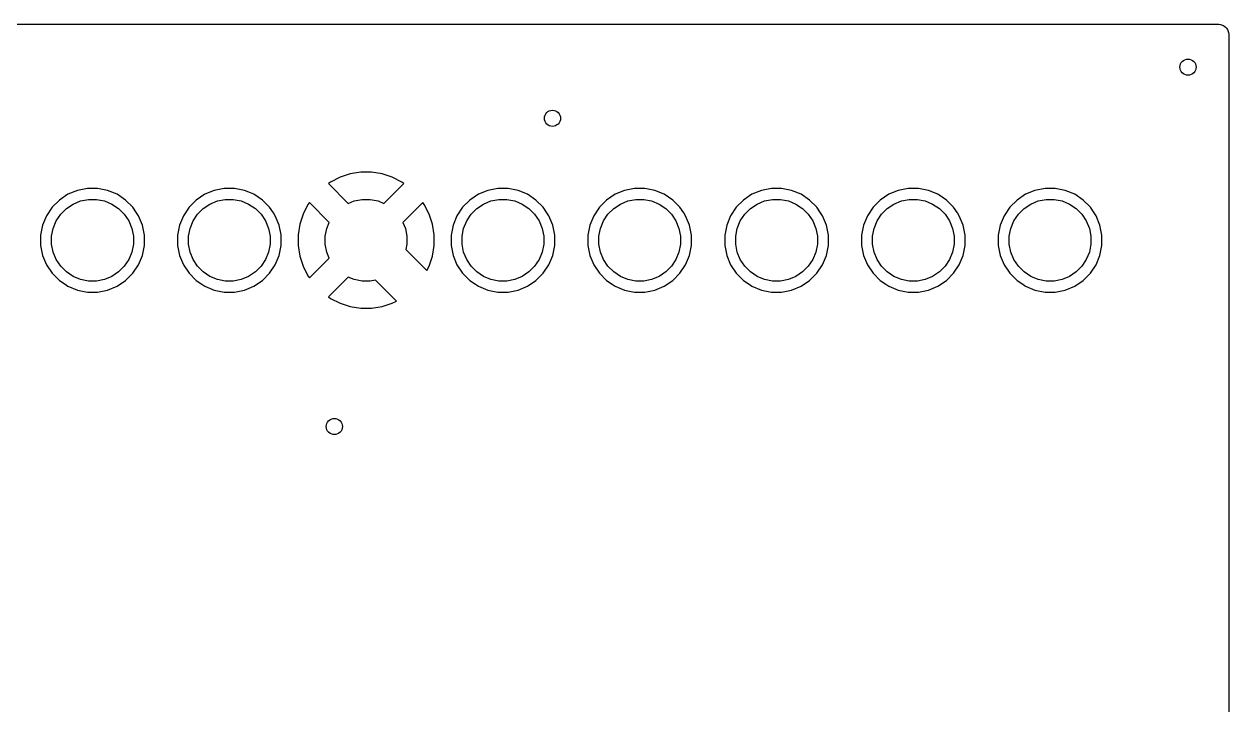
# Model space of a CAD drawing. Header units: inches. Extents: x 2.9 to 6.6, y -4.54 to -2.01.
# Drawn here: x 5.724 to 6.605, y -2.507 to -2.009 of the extents above; entities that cross this region are included whole.
import ezdxf

# ---------------------------------------------------------------- set-up
doc = ezdxf.new("R2010")
doc.units = ezdxf.units.IN
doc.header["$MEASUREMENT"] = 0
doc.layers.add('BLACK', color=7, linetype='CONTINUOUS')

msp = doc.modelspace()

# ---------------------------------------------------------------- linework, layer by layer
at = {"layer": 'BLACK', "linetype": 'CONTINUOUS'}
for p, q in [((2.91834, -2.00888), (6.59426, -2.00888)), ((6.59426, -2.00888), (6.59647, -2.00888)), ((6.59647, -2.00888), (6.59723, -2.00894)), ((6.59723, -2.00894), (6.59851, -2.00914)), ((6.59851, -2.00914), (6.5986, -2.00917)), ((6.5986, -2.00917), (6.59865, -2.00917)), ((6.59865, -2.00917), (6.59997, -2.00961)), ((6.59997, -2.00961), (6.60078, -2.01003)), ((6.60078, -2.01003), (6.60201, -2.01092)), ((6.60201, -2.01092), (6.60266, -2.01157)), ((6.60266, -2.01157), (6.60356, -2.0128)), ((6.60356, -2.0128), (6.60397, -2.01362)), ((6.60397, -2.01362), (6.60444, -2.01507)), ((6.60444, -2.01507), (6.60464, -2.01635)), ((6.60464, -2.01635), (6.6047, -2.01712)), ((6.6047, -2.01712), (6.60445, -4.06107)), ((5.95494, -2.12088), (5.94797, -2.12443)), ((5.96238, -2.11847), (5.95494, -2.12088)), ((5.97011, -2.11724), (5.96238, -2.11847)), ((5.96238, -2.11847), (5.96238, -2.11847)), ((5.97793, -2.11724), (5.97011, -2.11724)), ((5.98565, -2.11847), (5.97793, -2.11724)), ((5.99309, -2.12088), (5.98565, -2.11847)), ((6.00006, -2.12443), (5.99309, -2.12088)), ((5.76296, -2.13049), (5.75607, -2.13335)), ((5.77028, -2.12904), (5.76296, -2.13049)), ((5.76296, -2.13049), (5.76296, -2.13049)), ((5.77775, -2.12904), (5.77028, -2.12904)), ((5.77028, -2.12904), (5.77028, -2.12904)), ((5.78507, -2.13049), (5.77775, -2.12904)), ((5.77775, -2.12904), (5.77775, -2.12904)), ((5.79197, -2.13335), (5.78507, -2.13049)), ((5.78507, -2.13049), (5.78507, -2.13049)), ((5.86296, -2.13049), (5.85607, -2.13335)), ((5.87028, -2.12904), (5.86296, -2.13049)), ((5.86296, -2.13049), (5.86296, -2.13049)), ((5.87775, -2.12904), (5.87028, -2.12904)), ((5.87028, -2.12904), (5.87028, -2.12904)), ((5.88507, -2.13049), (5.87775, -2.12904)), ((5.87775, -2.12904), (5.87775, -2.12904)), ((5.8884, -2.13187), (5.88507, -2.13049)), ((5.88507, -2.13049), (5.88507, -2.13049)), ((5.94797, -2.12443), (5.94651, -2.1255)), ((5.94651, -2.1255), (5.94651, -2.1255)), ((5.94651, -2.1255), (5.96101, -2.14)), ((5.98702, -2.14), (6.00152, -2.1255)), ((6.00152, -2.1255), (6.00006, -2.12443)), ((6.00152, -2.1255), (6.00152, -2.1255)), ((6.06296, -2.13049), (6.05607, -2.13335)), ((6.07028, -2.12904), (6.06296, -2.13049)), ((6.06296, -2.13049), (6.06296, -2.13049)), ((6.07775, -2.12904), (6.07028, -2.12904)), ((6.07028, -2.12904), (6.07028, -2.12904)), ((6.08507, -2.13049), (6.07775, -2.12904)), ((6.07775, -2.12904), (6.07775, -2.12904)), ((6.09197, -2.13335), (6.08507, -2.13049)), ((6.08507, -2.13049), (6.08507, -2.13049)), ((6.16296, -2.13049), (6.15607, -2.13335)), ((6.17028, -2.12904), (6.16296, -2.13049)), ((6.16296, -2.13049), (6.16296, -2.13049)), ((6.17775, -2.12904), (6.17028, -2.12904)), ((6.17028, -2.12904), (6.17028, -2.12904)), ((6.18507, -2.13049), (6.17775, -2.12904)), ((6.17775, -2.12904), (6.17775, -2.12904)), ((6.19197, -2.13335), (6.18507, -2.13049)), ((6.18507, -2.13049), (6.18507, -2.13049)), ((6.26296, -2.13049), (6.25607, -2.13335)), ((6.27028, -2.12904), (6.26296, -2.13049)), ((6.26296, -2.13049), (6.26296, -2.13049)), ((6.27775, -2.12904), (6.27028, -2.12904)), ((6.27028, -2.12904), (6.27028, -2.12904)), ((6.28507, -2.13049), (6.27775, -2.12904)), ((6.27775, -2.12904), (6.27775, -2.12904)), ((6.29197, -2.13335), (6.28507, -2.13049)), ((6.28507, -2.13049), (6.28507, -2.13049)), ((6.36296, -2.13049), (6.35607, -2.13335)), ((6.37028, -2.12904), (6.36296, -2.13049)), ((6.36296, -2.13049), (6.36296, -2.13049)), ((6.37775, -2.12904), (6.37028, -2.12904)), ((6.37028, -2.12904), (6.37028, -2.12904)), ((6.38507, -2.13049), (6.37775, -2.12904)), ((6.37775, -2.12904), (6.37775, -2.12904)), ((6.39197, -2.13335), (6.38507, -2.13049)), ((6.38507, -2.13049), (6.38507, -2.13049)), ((6.46296, -2.13049), (6.45607, -2.13335)), ((6.47028, -2.12904), (6.46296, -2.13049)), ((6.46296, -2.13049), (6.46296, -2.13049)), ((6.47775, -2.12904), (6.47028, -2.12904)), ((6.47028, -2.12904), (6.47028, -2.12904)), ((6.48507, -2.13049), (6.47775, -2.12904)), ((6.47775, -2.12904), (6.47775, -2.12904)), ((6.49197, -2.13335), (6.48507, -2.13049)), ((6.48507, -2.13049), (6.48507, -2.13049)), ((5.74986, -2.1375), (5.74458, -2.14277)), ((5.75607, -2.13335), (5.74986, -2.1375)), ((5.75987, -2.14047), (5.76531, -2.13822)), ((5.76531, -2.13822), (5.77108, -2.13707)), ((5.77108, -2.13707), (5.77696, -2.13707)), ((5.77696, -2.13707), (5.78272, -2.13822)), ((5.78272, -2.13822), (5.78816, -2.14047)), ((5.79817, -2.1375), (5.79197, -2.13335)), ((5.80345, -2.14277), (5.79817, -2.1375)), ((5.84986, -2.1375), (5.84458, -2.14277)), ((5.85607, -2.13335), (5.84986, -2.1375)), ((5.85987, -2.14047), (5.86531, -2.13822)), ((5.86531, -2.13822), (5.87108, -2.13707)), ((5.87108, -2.13707), (5.87696, -2.13707)), ((5.87696, -2.13707), (5.88272, -2.13822)), ((5.88272, -2.13822), (5.88816, -2.14047)), ((5.89197, -2.13335), (5.8884, -2.13187)), ((5.89817, -2.1375), (5.89197, -2.13335)), ((5.90345, -2.14277), (5.89817, -2.1375)), ((5.93259, -2.13942), (5.93152, -2.14089)), ((5.94709, -2.15392), (5.93259, -2.13942)), ((5.93259, -2.13942), (5.93259, -2.13942)), ((5.96101, -2.14), (5.96531, -2.13822)), ((5.96531, -2.13822), (5.97108, -2.13707)), ((5.97108, -2.13707), (5.97696, -2.13707)), ((5.97696, -2.13707), (5.98272, -2.13822)), ((5.98272, -2.13822), (5.98702, -2.14)), ((6.01544, -2.13942), (6.00094, -2.15392)), ((6.01651, -2.14089), (6.01544, -2.13942)), ((6.04986, -2.1375), (6.04458, -2.14277)), ((6.05607, -2.13335), (6.04986, -2.1375)), ((6.05987, -2.14047), (6.06531, -2.13822)), ((6.06531, -2.13822), (6.07108, -2.13707)), ((6.07108, -2.13707), (6.07696, -2.13707)), ((6.07696, -2.13707), (6.08272, -2.13822)), ((6.08272, -2.13822), (6.08816, -2.14047)), ((6.09817, -2.1375), (6.09197, -2.13335)), ((6.10345, -2.14277), (6.09817, -2.1375)), ((6.14986, -2.1375), (6.14458, -2.14277)), ((6.15607, -2.13335), (6.14986, -2.1375)), ((6.15987, -2.14047), (6.16531, -2.13822)), ((6.16531, -2.13822), (6.17108, -2.13707)), ((6.17108, -2.13707), (6.17696, -2.13707)), ((6.17696, -2.13707), (6.18272, -2.13822)), ((6.18272, -2.13822), (6.18816, -2.14047)), ((6.19817, -2.1375), (6.19197, -2.13335)), ((6.20345, -2.14277), (6.19817, -2.1375)), ((6.24986, -2.1375), (6.24458, -2.14277)), ((6.25607, -2.13335), (6.24986, -2.1375)), ((6.25987, -2.14047), (6.26531, -2.13822)), ((6.26531, -2.13822), (6.27108, -2.13707)), ((6.27108, -2.13707), (6.27696, -2.13707)), ((6.27696, -2.13707), (6.28272, -2.13822)), ((6.28272, -2.13822), (6.28816, -2.14047)), ((6.29817, -2.1375), (6.29197, -2.13335)), ((6.30345, -2.14277), (6.29817, -2.1375)), ((6.34986, -2.1375), (6.34458, -2.14277)), ((6.35607, -2.13335), (6.34986, -2.1375)), ((6.35987, -2.14047), (6.36531, -2.13822)), ((6.36531, -2.13822), (6.37108, -2.13707)), ((6.37108, -2.13707), (6.37696, -2.13707)), ((6.37696, -2.13707), (6.38272, -2.13822)), ((6.38272, -2.13822), (6.38816, -2.14047)), ((6.39817, -2.1375), (6.39197, -2.13335)), ((6.40345, -2.14277), (6.39817, -2.1375)), ((6.44986, -2.1375), (6.44458, -2.14277)), ((6.45607, -2.13335), (6.44986, -2.1375)), ((6.45987, -2.14047), (6.46531, -2.13822)), ((6.46531, -2.13822), (6.47108, -2.13707)), ((6.47108, -2.13707), (6.47696, -2.13707)), ((6.47696, -2.13707), (6.48272, -2.13822)), ((6.48272, -2.13822), (6.48816, -2.14047)), ((6.49817, -2.1375), (6.49197, -2.13335)), ((6.50345, -2.14277), (6.49817, -2.1375)), ((5.74458, -2.14277), (5.74043, -2.14898)), ((5.74756, -2.15279), (5.75083, -2.1479)), ((5.75083, -2.1479), (5.75498, -2.14374)), ((5.75498, -2.14374), (5.75987, -2.14047)), ((5.78816, -2.14047), (5.79305, -2.14374)), ((5.79305, -2.14374), (5.79721, -2.1479)), ((5.79721, -2.1479), (5.80047, -2.15279)), ((5.80621, -2.1469), (5.80345, -2.14277)), ((5.8076, -2.14898), (5.80621, -2.1469)), ((5.84458, -2.14277), (5.84043, -2.14898)), ((5.84756, -2.15279), (5.85083, -2.1479)), ((5.85083, -2.1479), (5.85498, -2.14374)), ((5.85498, -2.14374), (5.85987, -2.14047)), ((5.88816, -2.14047), (5.89305, -2.14374)), ((5.89305, -2.14374), (5.89721, -2.1479)), ((5.89721, -2.1479), (5.90047, -2.15279)), ((5.90621, -2.1469), (5.90345, -2.14277)), ((5.9076, -2.14898), (5.90621, -2.1469)), ((5.92797, -2.14786), (5.92555, -2.15529)), ((5.93152, -2.14089), (5.92797, -2.14786)), ((6.02006, -2.14786), (6.01651, -2.14089)), ((6.02248, -2.15529), (6.02006, -2.14786)), ((6.04458, -2.14277), (6.04043, -2.14898)), ((6.04756, -2.15279), (6.05083, -2.1479)), ((6.05083, -2.1479), (6.05498, -2.14374)), ((6.05498, -2.14374), (6.05987, -2.14047)), ((6.08816, -2.14047), (6.09305, -2.14374)), ((6.09305, -2.14374), (6.09721, -2.1479)), ((6.09721, -2.1479), (6.10047, -2.15279)), ((6.10621, -2.1469), (6.10345, -2.14277)), ((6.1076, -2.14898), (6.10621, -2.1469)), ((6.14458, -2.14277), (6.14043, -2.14898)), ((6.14756, -2.15279), (6.15083, -2.1479)), ((6.15083, -2.1479), (6.15498, -2.14374)), ((6.15498, -2.14374), (6.15987, -2.14047)), ((6.18816, -2.14047), (6.19305, -2.14374)), ((6.19305, -2.14374), (6.19721, -2.1479)), ((6.19721, -2.1479), (6.20047, -2.15279)), ((6.20621, -2.1469), (6.20345, -2.14277)), ((6.2076, -2.14898), (6.20621, -2.1469)), ((6.24458, -2.14277), (6.24043, -2.14898)), ((6.24756, -2.15279), (6.25083, -2.1479)), ((6.25083, -2.1479), (6.25498, -2.14374)), ((6.25498, -2.14374), (6.25987, -2.14047)), ((6.28816, -2.14047), (6.29305, -2.14374)), ((6.29305, -2.14374), (6.29721, -2.1479)), ((6.29721, -2.1479), (6.30047, -2.15279)), ((6.30621, -2.1469), (6.30345, -2.14277)), ((6.3076, -2.14898), (6.30621, -2.1469)), ((6.34458, -2.14277), (6.34043, -2.14898)), ((6.34756, -2.15279), (6.35083, -2.1479)), ((6.35083, -2.1479), (6.35498, -2.14374)), ((6.35498, -2.14374), (6.35987, -2.14047)), ((6.38816, -2.14047), (6.39305, -2.14374)), ((6.39305, -2.14374), (6.39721, -2.1479)), ((6.39721, -2.1479), (6.40047, -2.15279)), ((6.40621, -2.1469), (6.40345, -2.14277)), ((6.4076, -2.14898), (6.40621, -2.1469)), ((6.44458, -2.14277), (6.44043, -2.14898)), ((6.44756, -2.15279), (6.45083, -2.1479)), ((6.45083, -2.1479), (6.45498, -2.14374)), ((6.45498, -2.14374), (6.45987, -2.14047)), ((6.48816, -2.14047), (6.49305, -2.14374)), ((6.49305, -2.14374), (6.49721, -2.1479)), ((6.49721, -2.1479), (6.50047, -2.15279)), ((6.50621, -2.1469), (6.50345, -2.14277)), ((6.5076, -2.14898), (6.50621, -2.1469)), ((5.73758, -2.15588), (5.73612, -2.1632)), ((5.74043, -2.14898), (5.73758, -2.15588)), ((5.73758, -2.15588), (5.73758, -2.15588)), ((5.74531, -2.15822), (5.74756, -2.15279)), ((5.80047, -2.15279), (5.80272, -2.15822)), ((5.81045, -2.15588), (5.8076, -2.14898)), ((5.81191, -2.1632), (5.81045, -2.15588)), ((5.81045, -2.15588), (5.81045, -2.15588)), ((5.83758, -2.15588), (5.83612, -2.1632)), ((5.84043, -2.14898), (5.83758, -2.15588)), ((5.83758, -2.15588), (5.83758, -2.15588)), ((5.84531, -2.15822), (5.84756, -2.15279)), ((5.90047, -2.15279), (5.90272, -2.15822)), ((5.91045, -2.15588), (5.9076, -2.14898)), ((5.91187, -2.16302), (5.91045, -2.15588)), ((5.91045, -2.15588), (5.91045, -2.15588)), ((5.92555, -2.15529), (5.92433, -2.16302)), ((5.92555, -2.15529), (5.92555, -2.15529)), ((5.94531, -2.15822), (5.94709, -2.15392)), ((6.00094, -2.15392), (6.00272, -2.15822)), ((6.0237, -2.16302), (6.02248, -2.15529)), ((6.02248, -2.15529), (6.02248, -2.15529)), ((6.03758, -2.15588), (6.03612, -2.1632)), ((6.04043, -2.14898), (6.03758, -2.15588)), ((6.03758, -2.15588), (6.03758, -2.15588)), ((6.04531, -2.15822), (6.04756, -2.15279)), ((6.10047, -2.15279), (6.10272, -2.15822)), ((6.11045, -2.15588), (6.1076, -2.14898)), ((6.11191, -2.1632), (6.11045, -2.15588)), ((6.11045, -2.15588), (6.11045, -2.15588)), ((6.13758, -2.15588), (6.13612, -2.1632)), ((6.14043, -2.14898), (6.13758, -2.15588)), ((6.13758, -2.15588), (6.13758, -2.15588)), ((6.14531, -2.15822), (6.14756, -2.15279)), ((6.20047, -2.15279), (6.20272, -2.15822)), ((6.21045, -2.15588), (6.2076, -2.14898)), ((6.21191, -2.1632), (6.21045, -2.15588)), ((6.21045, -2.15588), (6.21045, -2.15588)), ((6.23758, -2.15588), (6.23612, -2.1632)), ((6.24043, -2.14898), (6.23758, -2.15588)), ((6.23758, -2.15588), (6.23758, -2.15588)), ((6.24531, -2.15822), (6.24756, -2.15279)), ((6.30047, -2.15279), (6.30272, -2.15822)), ((6.31045, -2.15588), (6.3076, -2.14898)), ((6.31191, -2.1632), (6.31045, -2.15588)), ((6.31045, -2.15588), (6.31045, -2.15588)), ((6.33758, -2.15588), (6.33612, -2.1632)), ((6.34043, -2.14898), (6.33758, -2.15588)), ((6.33758, -2.15588), (6.33758, -2.15588)), ((6.34531, -2.15822), (6.34756, -2.15279)), ((6.40047, -2.15279), (6.40272, -2.15822)), ((6.41045, -2.15588), (6.4076, -2.14898)), ((6.41191, -2.1632), (6.41045, -2.15588)), ((6.41045, -2.15588), (6.41045, -2.15588)), ((6.43758, -2.15588), (6.43612, -2.1632)), ((6.44043, -2.14898), (6.43758, -2.15588)), ((6.43758, -2.15588), (6.43758, -2.15588)), ((6.44531, -2.15822), (6.44756, -2.15279)), ((6.50047, -2.15279), (6.50272, -2.15822)), ((6.51045, -2.15588), (6.5076, -2.14898)), ((6.51191, -2.1632), (6.51045, -2.15588)), ((6.51045, -2.15588), (6.51045, -2.15588)), ((5.73612, -2.1632), (5.73612, -2.17066)), ((5.74416, -2.16399), (5.74531, -2.15822)), ((5.74416, -2.16987), (5.74416, -2.16399)), ((5.80272, -2.15822), (5.80387, -2.16399)), ((5.80387, -2.16399), (5.80387, -2.16987)), ((5.81191, -2.17066), (5.81191, -2.1632)), ((5.81191, -2.1632), (5.81191, -2.1632)), ((5.81191, -2.1632), (5.81191, -2.1632)), ((5.83612, -2.1632), (5.83612, -2.17066)), ((5.84416, -2.16399), (5.84531, -2.15822)), ((5.84416, -2.16987), (5.84416, -2.16399)), ((5.90272, -2.15822), (5.90387, -2.16399)), ((5.90387, -2.16399), (5.90387, -2.16987)), ((5.91191, -2.1632), (5.91187, -2.16302)), ((5.91191, -2.17066), (5.91191, -2.1632)), ((5.91191, -2.1632), (5.91191, -2.1632)), ((5.91191, -2.1632), (5.91191, -2.1632)), ((5.92433, -2.16302), (5.92433, -2.17084)), ((5.94416, -2.16399), (5.94531, -2.15822)), ((5.94416, -2.16987), (5.94416, -2.16399)), ((6.00272, -2.15822), (6.00387, -2.16399)), ((6.00387, -2.16399), (6.00387, -2.16987)), ((6.0237, -2.1632), (6.0237, -2.16302)), ((6.0237, -2.17084), (6.0237, -2.1632)), ((6.03612, -2.1632), (6.03612, -2.17066)), ((6.04416, -2.16399), (6.04531, -2.15822)), ((6.04416, -2.16987), (6.04416, -2.16399)), ((6.10272, -2.15822), (6.10387, -2.16399)), ((6.10387, -2.16399), (6.10387, -2.16987)), ((6.11191, -2.17066), (6.11191, -2.1632)), ((6.11191, -2.1632), (6.11191, -2.1632)), ((6.11191, -2.1632), (6.11191, -2.1632)), ((6.13612, -2.1632), (6.13612, -2.17066)), ((6.14416, -2.16399), (6.14531, -2.15822)), ((6.14416, -2.16987), (6.14416, -2.16399)), ((6.20272, -2.15822), (6.20387, -2.16399)), ((6.20387, -2.16399), (6.20387, -2.16987)), ((6.21191, -2.17066), (6.21191, -2.1632)), ((6.21191, -2.1632), (6.21191, -2.1632)), ((6.21191, -2.1632), (6.21191, -2.1632)), ((6.23612, -2.1632), (6.23612, -2.17066)), ((6.24416, -2.16399), (6.24531, -2.15822)), ((6.24416, -2.16987), (6.24416, -2.16399)), ((6.30272, -2.15822), (6.30387, -2.16399)), ((6.30387, -2.16399), (6.30387, -2.16987)), ((6.31191, -2.17066), (6.31191, -2.1632)), ((6.31191, -2.1632), (6.31191, -2.1632)), ((6.31191, -2.1632), (6.31191, -2.1632)), ((6.33612, -2.1632), (6.33612, -2.17066)), ((6.34416, -2.16399), (6.34531, -2.15822)), ((6.34416, -2.16987), (6.34416, -2.16399)), ((6.40272, -2.15822), (6.40387, -2.16399)), ((6.40387, -2.16399), (6.40387, -2.16987)), ((6.41191, -2.17066), (6.41191, -2.1632)), ((6.41191, -2.1632), (6.41191, -2.1632)), ((6.41191, -2.1632), (6.41191, -2.1632)), ((6.43612, -2.1632), (6.43612, -2.17066)), ((6.44416, -2.16399), (6.44531, -2.15822)), ((6.44416, -2.16987), (6.44416, -2.16399)), ((6.50272, -2.15822), (6.50387, -2.16399)), ((6.50387, -2.16399), (6.50387, -2.16987)), ((6.51191, -2.17066), (6.51191, -2.1632)), ((6.51191, -2.1632), (6.51191, -2.1632)), ((6.51191, -2.1632), (6.51191, -2.1632)), ((5.73612, -2.17066), (5.73758, -2.17798)), ((5.74531, -2.17564), (5.74416, -2.16987)), ((5.80387, -2.16987), (5.80272, -2.17564)), ((5.81045, -2.17798), (5.81191, -2.17066)), ((5.83612, -2.17066), (5.83758, -2.17798)), ((5.84531, -2.17564), (5.84416, -2.16987)), ((5.90387, -2.16987), (5.90272, -2.17564)), ((5.91045, -2.17798), (5.91191, -2.17066)), ((5.92433, -2.17084), (5.92555, -2.17856)), ((5.94531, -2.17564), (5.94416, -2.16987)), ((6.00387, -2.16987), (6.0031, -2.17374)), ((6.0031, -2.17374), (6.01847, -2.18912)), ((6.02248, -2.17856), (6.0237, -2.17084)), ((6.03612, -2.17066), (6.03758, -2.17798)), ((6.04531, -2.17564), (6.04416, -2.16987)), ((6.10387, -2.16987), (6.10272, -2.17564)), ((6.11045, -2.17798), (6.11191, -2.17066)), ((6.13612, -2.17066), (6.13758, -2.17798)), ((6.14531, -2.17564), (6.14416, -2.16987)), ((6.20387, -2.16987), (6.20272, -2.17564)), ((6.21045, -2.17798), (6.21191, -2.17066)), ((6.23612, -2.17066), (6.23758, -2.17798)), ((6.24531, -2.17564), (6.24416, -2.16987)), ((6.30387, -2.16987), (6.30272, -2.17564)), ((6.31045, -2.17798), (6.31191, -2.17066)), ((6.33612, -2.17066), (6.33758, -2.17798)), ((6.34531, -2.17564), (6.34416, -2.16987)), ((6.40387, -2.16987), (6.40272, -2.17564)), ((6.41045, -2.17798), (6.41191, -2.17066)), ((6.43612, -2.17066), (6.43758, -2.17798)), ((6.44531, -2.17564), (6.44416, -2.16987)), ((6.50387, -2.16987), (6.50272, -2.17564)), ((6.51045, -2.17798), (6.51191, -2.17066)), ((5.73758, -2.17798), (5.73758, -2.17798)), ((5.73758, -2.17798), (5.74043, -2.18488)), ((5.74756, -2.18107), (5.74531, -2.17564)), ((5.75083, -2.18596), (5.74756, -2.18107)), ((5.80047, -2.18107), (5.79721, -2.18596)), ((5.80272, -2.17564), (5.80047, -2.18107)), ((5.8076, -2.18488), (5.81045, -2.17798)), ((5.83758, -2.17798), (5.83758, -2.17798)), ((5.83758, -2.17798), (5.84043, -2.18488)), ((5.84756, -2.18107), (5.84531, -2.17564)), ((5.85083, -2.18596), (5.84756, -2.18107)), ((5.90047, -2.18107), (5.89721, -2.18596)), ((5.90272, -2.17564), (5.90047, -2.18107)), ((5.9076, -2.18488), (5.91045, -2.17798)), ((5.92555, -2.17856), (5.92555, -2.17856)), ((5.92555, -2.17856), (5.92797, -2.186)), ((5.93259, -2.19444), (5.94709, -2.17994)), ((5.94709, -2.17994), (5.94531, -2.17564)), ((6.02006, -2.186), (6.02248, -2.17856)), ((6.02248, -2.17856), (6.02248, -2.17856)), ((6.03758, -2.17798), (6.03758, -2.17798)), ((6.03758, -2.17798), (6.04043, -2.18488)), ((6.04756, -2.18107), (6.04531, -2.17564)), ((6.05083, -2.18596), (6.04756, -2.18107)), ((6.10047, -2.18107), (6.09721, -2.18596)), ((6.10272, -2.17564), (6.10047, -2.18107)), ((6.1076, -2.18488), (6.11045, -2.17798)), ((6.13758, -2.17798), (6.13758, -2.17798)), ((6.13758, -2.17798), (6.14043, -2.18488)), ((6.14756, -2.18107), (6.14531, -2.17564)), ((6.15083, -2.18596), (6.14756, -2.18107)), ((6.20047, -2.18107), (6.19721, -2.18596)), ((6.20272, -2.17564), (6.20047, -2.18107)), ((6.2076, -2.18488), (6.21045, -2.17798)), ((6.23758, -2.17798), (6.23758, -2.17798)), ((6.23758, -2.17798), (6.24043, -2.18488)), ((6.24756, -2.18107), (6.24531, -2.17564)), ((6.25083, -2.18596), (6.24756, -2.18107)), ((6.30047, -2.18107), (6.29721, -2.18596)), ((6.30272, -2.17564), (6.30047, -2.18107)), ((6.3076, -2.18488), (6.31045, -2.17798)), ((6.33758, -2.17798), (6.33758, -2.17798)), ((6.33758, -2.17798), (6.34043, -2.18488)), ((6.34756, -2.18107), (6.34531, -2.17564)), ((6.35083, -2.18596), (6.34756, -2.18107)), ((6.40047, -2.18107), (6.39721, -2.18596)), ((6.40272, -2.17564), (6.40047, -2.18107)), ((6.4076, -2.18488), (6.41045, -2.17798)), ((6.43758, -2.17798), (6.43758, -2.17798)), ((6.43758, -2.17798), (6.44043, -2.18488)), ((6.44756, -2.18107), (6.44531, -2.17564)), ((6.45083, -2.18596), (6.44756, -2.18107)), ((6.50047, -2.18107), (6.49721, -2.18596)), ((6.50272, -2.17564), (6.50047, -2.18107)), ((6.5076, -2.18488), (6.51045, -2.17798)), ((5.74043, -2.18488), (5.74458, -2.19108)), ((5.74458, -2.19108), (5.74986, -2.19636)), ((5.75498, -2.19012), (5.75083, -2.18596)), ((5.75987, -2.19339), (5.75498, -2.19012)), ((5.79305, -2.19012), (5.78816, -2.19339)), ((5.79721, -2.18596), (5.79305, -2.19012)), ((5.79817, -2.19636), (5.80345, -2.19108)), ((5.80345, -2.19108), (5.8076, -2.18488)), ((5.84043, -2.18488), (5.84458, -2.19108)), ((5.84458, -2.19108), (5.84986, -2.19636)), ((5.85498, -2.19012), (5.85083, -2.18596)), ((5.85987, -2.19339), (5.85498, -2.19012)), ((5.89305, -2.19012), (5.88816, -2.19339)), ((5.89721, -2.18596), (5.89305, -2.19012)), ((5.89817, -2.19636), (5.90345, -2.19108)), ((5.90345, -2.19108), (5.9076, -2.18488)), ((5.92797, -2.186), (5.93152, -2.19297)), ((6.01847, -2.18912), (6.02006, -2.186)), ((6.04043, -2.18488), (6.04458, -2.19108)), ((6.04458, -2.19108), (6.04986, -2.19636)), ((6.05498, -2.19012), (6.05083, -2.18596)), ((6.05987, -2.19339), (6.05498, -2.19012)), ((6.09305, -2.19012), (6.08816, -2.19339)), ((6.09721, -2.18596), (6.09305, -2.19012)), ((6.09817, -2.19636), (6.10345, -2.19108)), ((6.10345, -2.19108), (6.1076, -2.18488)), ((6.14043, -2.18488), (6.14458, -2.19108)), ((6.14458, -2.19108), (6.14986, -2.19636)), ((6.15498, -2.19012), (6.15083, -2.18596)), ((6.15987, -2.19339), (6.15498, -2.19012)), ((6.19305, -2.19012), (6.18816, -2.19339)), ((6.19721, -2.18596), (6.19305, -2.19012)), ((6.19817, -2.19636), (6.20345, -2.19108)), ((6.20345, -2.19108), (6.2076, -2.18488)), ((6.24043, -2.18488), (6.24458, -2.19108)), ((6.24458, -2.19108), (6.24986, -2.19636)), ((6.25498, -2.19012), (6.25083, -2.18596)), ((6.25987, -2.19339), (6.25498, -2.19012)), ((6.29305, -2.19012), (6.28816, -2.19339)), ((6.29721, -2.18596), (6.29305, -2.19012)), ((6.29817, -2.19636), (6.30345, -2.19108)), ((6.30345, -2.19108), (6.3076, -2.18488)), ((6.34043, -2.18488), (6.34458, -2.19108)), ((6.34458, -2.19108), (6.34986, -2.19636)), ((6.35498, -2.19012), (6.35083, -2.18596)), ((6.35987, -2.19339), (6.35498, -2.19012)), ((6.39305, -2.19012), (6.38816, -2.19339)), ((6.39721, -2.18596), (6.39305, -2.19012)), ((6.39817, -2.19636), (6.40345, -2.19108)), ((6.40345, -2.19108), (6.4076, -2.18488)), ((6.44043, -2.18488), (6.44458, -2.19108)), ((6.44458, -2.19108), (6.44986, -2.19636)), ((6.45498, -2.19012), (6.45083, -2.18596)), ((6.45987, -2.19339), (6.45498, -2.19012)), ((6.49305, -2.19012), (6.48816, -2.19339)), ((6.49721, -2.18596), (6.49305, -2.19012)), ((6.49817, -2.19636), (6.50345, -2.19108)), ((6.50345, -2.19108), (6.5076, -2.18488)), ((5.74986, -2.19636), (5.75399, -2.19912)), ((5.75399, -2.19912), (5.75607, -2.20051)), ((5.75607, -2.20051), (5.76296, -2.20337)), ((5.76531, -2.19564), (5.75987, -2.19339)), ((5.77108, -2.19678), (5.76531, -2.19564)), ((5.77696, -2.19678), (5.77108, -2.19678)), ((5.78272, -2.19564), (5.77696, -2.19678)), ((5.78816, -2.19339), (5.78272, -2.19564)), ((5.78507, -2.20337), (5.79197, -2.20051)), ((5.79197, -2.20051), (5.79817, -2.19636)), ((5.84986, -2.19636), (5.85399, -2.19912)), ((5.85399, -2.19912), (5.85607, -2.20051)), ((5.85607, -2.20051), (5.86296, -2.20337)), ((5.86531, -2.19564), (5.85987, -2.19339)), ((5.87108, -2.19678), (5.86531, -2.19564)), ((5.87696, -2.19678), (5.87108, -2.19678)), ((5.88272, -2.19564), (5.87696, -2.19678)), ((5.88816, -2.19339), (5.88272, -2.19564)), ((5.88507, -2.20337), (5.89197, -2.20051)), ((5.89197, -2.20051), (5.89817, -2.19636)), ((5.93152, -2.19297), (5.93259, -2.19444)), ((5.93259, -2.19444), (5.93259, -2.19444)), ((5.96101, -2.19386), (5.94651, -2.20836)), ((5.96531, -2.19564), (5.96101, -2.19386)), ((5.97108, -2.19678), (5.96531, -2.19564)), ((5.97696, -2.19678), (5.97108, -2.19678)), ((5.98083, -2.19601), (5.97696, -2.19678)), ((5.9962, -2.21139), (5.98083, -2.19601)), ((6.04986, -2.19636), (6.05399, -2.19912)), ((6.05399, -2.19912), (6.05607, -2.20051)), ((6.05607, -2.20051), (6.06296, -2.20337)), ((6.06531, -2.19564), (6.05987, -2.19339)), ((6.07108, -2.19678), (6.06531, -2.19564)), ((6.07696, -2.19678), (6.07108, -2.19678)), ((6.08272, -2.19564), (6.07696, -2.19678)), ((6.08816, -2.19339), (6.08272, -2.19564)), ((6.08507, -2.20337), (6.09197, -2.20051)), ((6.09197, -2.20051), (6.09817, -2.19636)), ((6.14986, -2.19636), (6.15399, -2.19912)), ((6.15399, -2.19912), (6.15607, -2.20051)), ((6.15607, -2.20051), (6.16296, -2.20337)), ((6.16531, -2.19564), (6.15987, -2.19339)), ((6.17108, -2.19678), (6.16531, -2.19564)), ((6.17696, -2.19678), (6.17108, -2.19678)), ((6.18272, -2.19564), (6.17696, -2.19678)), ((6.18816, -2.19339), (6.18272, -2.19564)), ((6.18507, -2.20337), (6.19197, -2.20051)), ((6.19197, -2.20051), (6.19817, -2.19636)), ((6.24986, -2.19636), (6.25399, -2.19912)), ((6.25399, -2.19912), (6.25607, -2.20051)), ((6.25607, -2.20051), (6.26296, -2.20337)), ((6.26531, -2.19564), (6.25987, -2.19339)), ((6.27108, -2.19678), (6.26531, -2.19564)), ((6.27696, -2.19678), (6.27108, -2.19678)), ((6.28272, -2.19564), (6.27696, -2.19678)), ((6.28816, -2.19339), (6.28272, -2.19564)), ((6.28507, -2.20337), (6.29197, -2.20051)), ((6.29197, -2.20051), (6.29817, -2.19636)), ((6.34986, -2.19636), (6.35399, -2.19912)), ((6.35399, -2.19912), (6.35607, -2.20051)), ((6.35607, -2.20051), (6.36296, -2.20337)), ((6.36531, -2.19564), (6.35987, -2.19339)), ((6.37108, -2.19678), (6.36531, -2.19564)), ((6.37696, -2.19678), (6.37108, -2.19678)), ((6.38272, -2.19564), (6.37696, -2.19678)), ((6.38816, -2.19339), (6.38272, -2.19564)), ((6.38507, -2.20337), (6.39197, -2.20051)), ((6.39197, -2.20051), (6.39817, -2.19636)), ((6.44986, -2.19636), (6.45399, -2.19912)), ((6.45399, -2.19912), (6.45607, -2.20051)), ((6.45607, -2.20051), (6.46296, -2.20337)), ((6.46531, -2.19564), (6.45987, -2.19339)), ((6.47108, -2.19678), (6.46531, -2.19564)), ((6.47696, -2.19678), (6.47108, -2.19678)), ((6.48272, -2.19564), (6.47696, -2.19678)), ((6.48816, -2.19339), (6.48272, -2.19564)), ((6.48507, -2.20337), (6.49197, -2.20051)), ((6.49197, -2.20051), (6.49817, -2.19636)), ((5.76296, -2.20337), (5.77028, -2.20482)), ((5.77028, -2.20482), (5.77028, -2.20482)), ((5.77028, -2.20482), (5.77028, -2.20482)), ((5.77028, -2.20482), (5.77775, -2.20482)), ((5.77775, -2.20482), (5.78507, -2.20337)), ((5.77775, -2.20482), (5.77775, -2.20482)), ((5.86296, -2.20337), (5.87028, -2.20482)), ((5.87028, -2.20482), (5.87028, -2.20482)), ((5.87028, -2.20482), (5.87028, -2.20482)), ((5.87028, -2.20482), (5.87775, -2.20482)), ((5.87775, -2.20482), (5.88507, -2.20337)), ((5.87775, -2.20482), (5.87775, -2.20482)), ((5.94651, -2.20836), (5.94651, -2.20836)), ((5.94651, -2.20836), (5.94798, -2.20942)), ((5.94798, -2.20942), (5.95494, -2.21297)), ((6.06296, -2.20337), (6.07028, -2.20482)), ((6.07028, -2.20482), (6.07028, -2.20482)), ((6.07028, -2.20482), (6.07028, -2.20482)), ((6.07028, -2.20482), (6.07775, -2.20482)), ((6.07775, -2.20482), (6.08507, -2.20337)), ((6.07775, -2.20482), (6.07775, -2.20482)), ((6.16296, -2.20337), (6.17028, -2.20482)), ((6.17028, -2.20482), (6.17028, -2.20482)), ((6.17028, -2.20482), (6.17028, -2.20482)), ((6.17028, -2.20482), (6.17775, -2.20482)), ((6.17775, -2.20482), (6.18507, -2.20337)), ((6.17775, -2.20482), (6.17775, -2.20482)), ((6.26296, -2.20337), (6.27028, -2.20482)), ((6.27028, -2.20482), (6.27028, -2.20482)), ((6.27028, -2.20482), (6.27028, -2.20482)), ((6.27028, -2.20482), (6.27775, -2.20482)), ((6.27775, -2.20482), (6.28507, -2.20337)), ((6.27775, -2.20482), (6.27775, -2.20482)), ((6.36296, -2.20337), (6.37028, -2.20482)), ((6.37028, -2.20482), (6.37028, -2.20482)), ((6.37028, -2.20482), (6.37028, -2.20482)), ((6.37028, -2.20482), (6.37775, -2.20482)), ((6.37775, -2.20482), (6.38507, -2.20337)), ((6.37775, -2.20482), (6.37775, -2.20482)), ((6.46296, -2.20337), (6.47028, -2.20482)), ((6.47028, -2.20482), (6.47028, -2.20482)), ((6.47028, -2.20482), (6.47028, -2.20482)), ((6.47028, -2.20482), (6.47775, -2.20482)), ((6.47775, -2.20482), (6.48507, -2.20337)), ((6.47775, -2.20482), (6.47775, -2.20482)), ((5.95494, -2.21297), (5.96238, -2.21539)), ((5.96238, -2.21539), (5.97011, -2.21661)), ((5.97011, -2.21661), (5.97793, -2.21661)), ((5.97793, -2.21661), (5.98565, -2.21539)), ((5.98565, -2.21539), (5.99309, -2.21297)), ((5.98565, -2.21539), (5.98565, -2.21539)), ((5.99309, -2.21297), (5.9962, -2.21139))]:
    msp.add_line(p, q, dxfattribs=at)
at = {"layer": 'BLACK'}
for centre in [(6.5748, -2.04035), (6.11024, -2.07776), (5.95079, -2.30315)]:
    msp.add_circle(centre, 0.00591, dxfattribs=at)

doc.saveas('drawing.dxf')
